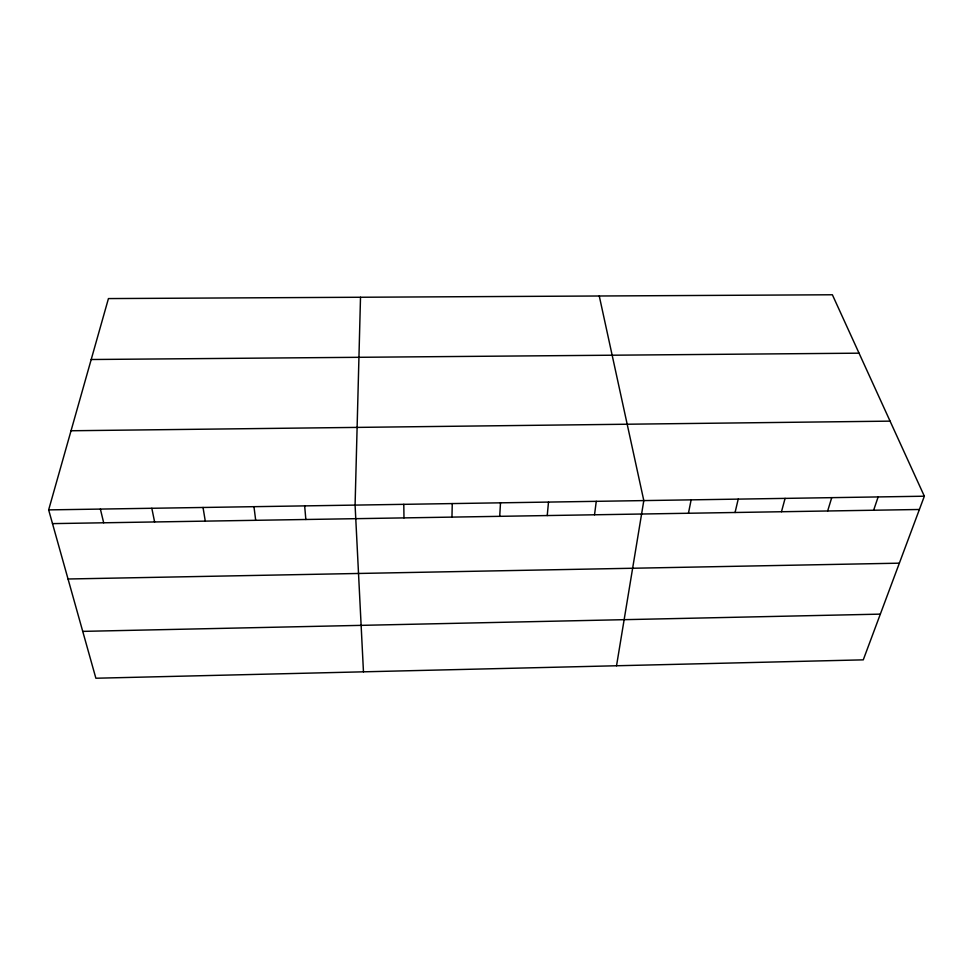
<?xml version="1.0" encoding="UTF-8"?>
<svg xmlns="http://www.w3.org/2000/svg" width="973" height="973" viewBox="0 0 973 973"><rect width="100%" height="100%" fill="white"/><g stroke="black" fill="none" stroke-linecap="round" stroke-linejoin="round"><path stroke-width="1.46" d="M451.959 517.113L452.263 503.576M360.509 297.252L355.084 505.096L363.464 671.832M499.708 516.335L500.499 502.822M547.227 515.556L548.504 502.08M594.527 514.79L596.267 501.326M616.529 665.763L643.81 500.584L599.259 295.987M688.446 513.258L691.134 499.842M735.065 512.491L738.215 499.113M781.477 511.737L785.089 498.383M48.65 509.888L108.441 298.577L832.377 294.77L924.35 496.206L863.27 659.852L95.877 678.23L48.65 509.888L924.35 496.206M827.658 510.983L831.733 497.653M873.632 510.241L878.145 496.923M82.741 631.38L880.334 614.133M68.037 578.996L899.356 563.172M52.506 523.62L919.388 509.487M71.041 430.759L890.076 421.139M91.194 359.511L859.05 353.175M100.377 509.074L103.685 522.793M151.824 508.271L154.61 521.966M203.029 507.468L205.279 521.139M253.965 506.678L255.692 520.312M304.658 505.887L305.85 519.497M403.795 504.33L403.977 517.891"/></g></svg>
